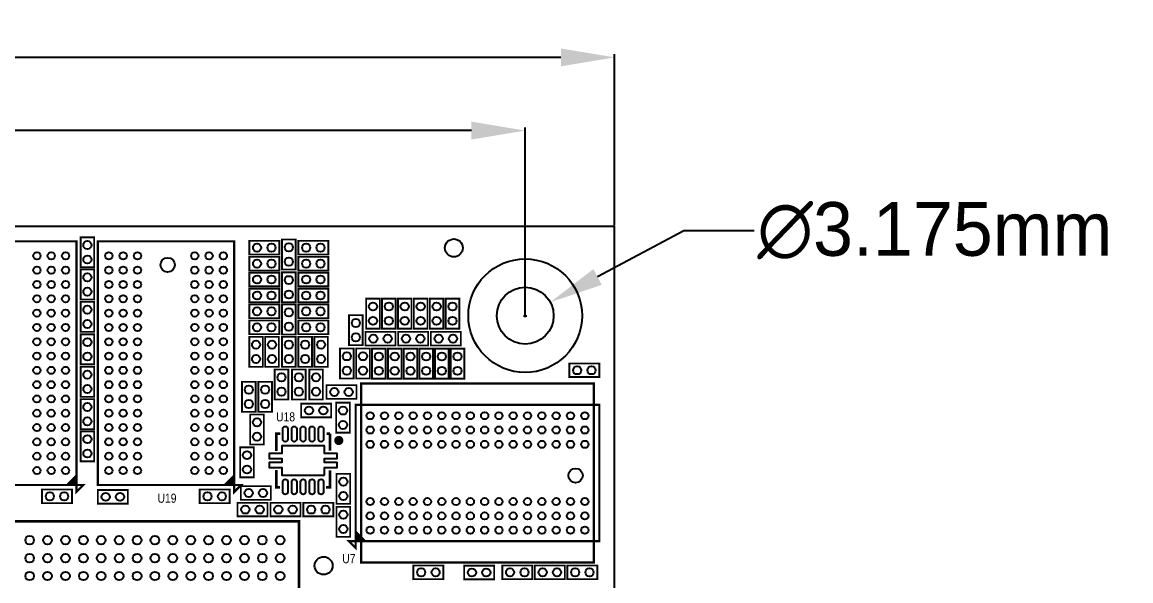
# Model space of a CAD drawing. Extents: x -17 to 104, y -5 to 66.
# Drawn here: x 41.9 to 103.8, y 35.2 to 66.4 of the extents above; entities that cross this region are included whole.
import ezdxf
from ezdxf.enums import TextEntityAlignment as Align

# ---------------------------------------------------------------- set-up
doc = ezdxf.new("R2010")
doc.units = 0
doc.header["$MEASUREMENT"] = 0
doc.layers.get('0').update_dxf_attribs({"linetype": 'CONTINUOUS'})
doc.layers.get('Defpoints').update_dxf_attribs({"linetype": 'CONTINUOUS'})
for name, color, linetype in [('BG_OUTLINE', 2, 'CONTINUOUS'), ('PG_SILKSCREEN_TOP', 4, 'CONTINUOUS'), ('PIN_TOP', 130, 'CONTINUOUS'), ('RD_SILKSCREEN_TOP', 130, 'CONTINUOUS')]:
    doc.layers.add(name, color=color, linetype=linetype)
doc.dimstyles.get("Standard").update_dxf_attribs({"dimtxt": 0.18, "dimasz": 0.18, "dimexe": 0.18, "dimexo": 0.0625, "dimgap": 0.09, "dimtad": 0, "dimtih": 1, "dimtoh": 1, "dimdec": 4, "dimzin": 0, "dimdsep": 46, "dimtxsty": 'STANDARD', "dimcen": 0.09, "dimadec": 0, "dimazin": 0, "dimtfac": 1, "dimtdec": 4, "dimtofl": 0, "dimtmove": 0, "dimatfit": 3, "dimfxl": 1, "dimtolj": 1, "dimtzin": 0, "dimarcsym": 0})

# ---------------------------------------------------------------- blocks, each defined once
blk = doc.blocks.new('*D8')
at = {"layer": 'Defpoints', "color": 0, "linetype": 'Continuous', "transparency": 16777216}
for p in [(70, 60.341), (0, 50), (70, 50)]:
    blk.add_point(p, dxfattribs=at)
at = {"layer": 'RD_SILKSCREEN_TOP', "color": 0, "linetype": 'Continuous', "lineweight": -2, "transparency": 16777216}
for p, q in [((0, 50.062), (0, 60.521)), ((3, 60.341), (29.66, 60.341)), ((67, 60.341), (40.34, 60.341)), ((70, 50.062), (70, 60.521))]:
    blk.add_line(p, q, dxfattribs=at)
at = {"layer": 'RD_SILKSCREEN_TOP', "color": 0, "linetype": 'Continuous', "transparency": 16777216}
for points in [[(3, 60.841), (3, 59.841), (0, 60.341)], [(67, 60.841), (67, 59.841), (70, 60.341)]]:
    blk.add_solid(points, dxfattribs=at)
at = {"layer": 'RD_SILKSCREEN_TOP', "color": 0, "linetype": 'Continuous', "transparency": 16777216, "insert": (35, 60.341), "char_height": 3, "attachment_point": 5}
blk.add_mtext('\\A1;70mm', dxfattribs=at)
blk = doc.blocks.new('*D9')
at = {"layer": 'Defpoints', "color": 0, "linetype": 'Continuous', "transparency": 16777216}
for p in [(74.993, 64.431), (-5.006, 54.991), (74.993, 54.991)]:
    blk.add_point(p, dxfattribs=at)
at = {"layer": 'RD_SILKSCREEN_TOP', "color": 0, "linetype": 'Continuous', "lineweight": -2, "transparency": 16777216}
for p, q in [((-5.006, 55.053), (-5.006, 64.611)), ((-2.006, 64.431), (29.654, 64.431)), ((71.993, 64.431), (40.334, 64.431)), ((74.993, 55.053), (74.993, 64.611))]:
    blk.add_line(p, q, dxfattribs=at)
at = {"layer": 'RD_SILKSCREEN_TOP', "color": 0, "linetype": 'Continuous', "transparency": 16777216}
for points in [[(-2.006, 64.931), (-2.006, 63.931), (-5.006, 64.431)], [(71.993, 64.931), (71.993, 63.931), (74.993, 64.431)]]:
    blk.add_solid(points, dxfattribs=at)
at = {"layer": 'RD_SILKSCREEN_TOP', "color": 0, "linetype": 'Continuous', "transparency": 16777216, "insert": (34.994, 64.431), "char_height": 3, "attachment_point": 5}
blk.add_mtext('\\A1;80mm', dxfattribs=at)
blk = doc.blocks.new('*D12')
at = {"layer": 'Defpoints', "color": 0, "linetype": 'Continuous', "transparency": 16777216}
for p in [(71.4, 50.749), (68.6, 49.251)]:
    blk.add_point(p, dxfattribs=at)
at = {"layer": 'RD_SILKSCREEN_TOP', "color": 0, "linetype": 'Continuous', "lineweight": -2, "transparency": 16777216}
for p, q in [((78.869, 54.747), (74.045, 52.165)), ((82.799, 54.747), (78.869, 54.747)), ((69.91, 50), (70.09, 50)), ((70, 49.91), (70, 50.09))]:
    blk.add_line(p, q, dxfattribs=at)
at = {"layer": 'RD_SILKSCREEN_TOP', "color": 0, "linetype": 'Continuous', "transparency": 16777216}
blk.add_solid([(73.809, 52.605), (74.28, 51.724), (71.4, 50.749)], dxfattribs=at)
at = {"layer": 'RD_SILKSCREEN_TOP', "color": 0, "linetype": 'Continuous', "transparency": 16777216, "insert": (92.889, 54.747), "char_height": 3, "attachment_point": 5}
blk.add_mtext('\\A1;∅3.175mm', dxfattribs=at)

msp = doc.modelspace()

# ---------------------------------------------------------------- linework, layer by layer
at = {"linetype": 'Continuous'}
msp.add_circle((69.99986, 49.9999), 1.5875, dxfattribs=at)
at = {"layer": 'BG_OUTLINE'}
msp.add_lwpolyline([(-5.00634, 54.991), (-5.00634, -5.00888), (74.9935, -5.00888), (74.9935, 54.991)], close=True, dxfattribs=at)
at = {"layer": 'PG_SILKSCREEN_TOP'}
for points, const_width in [([(37.3126, 40.5384), (44.9326, 40.5384), (44.9326, 54.1528), (37.3126, 54.1528)], 0.127), ([(45.9232, 54.3814), (45.9232, 52.705), (45.1612, 52.705), (45.1612, 54.3814)], 0.1016), ([(46.1264, 40.5384), (53.7464, 40.5384), (53.7464, 54.1528), (46.1264, 54.1528)], 0.127), ([(56.261, 53.4162), (54.5846, 53.4162), (54.5846, 54.1782), (56.261, 54.1782)], 0.1016), ([(56.4134, 52.578), (56.4134, 54.2544), (57.1754, 54.2544), (57.1754, 52.578)], 0.1016), ([(57.3278, 54.1782), (59.0042, 54.1782), (59.0042, 53.4162), (57.3278, 53.4162)], 0.1016), ([(56.261, 52.5272), (54.5846, 52.5272), (54.5846, 53.2892), (56.261, 53.2892)], 0.1016), ([(57.3278, 53.2892), (59.0042, 53.2892), (59.0042, 52.5272), (57.3278, 52.5272)], 0.1016), ([(45.9232, 52.578), (45.9232, 50.9016), (45.1612, 50.9016), (45.1612, 52.578)], 0.1016), ([(56.261, 51.6382), (54.5846, 51.6382), (54.5846, 52.4002), (56.261, 52.4002)], 0.1016), ([(57.1754, 52.4256), (57.1754, 50.7492), (56.4134, 50.7492), (56.4134, 52.4256)], 0.1016), ([(57.3278, 52.4002), (59.0042, 52.4002), (59.0042, 51.6382), (57.3278, 51.6382)], 0.1016), ([(56.261, 50.7492), (54.5846, 50.7492), (54.5846, 51.5112), (56.261, 51.5112)], 0.1016), ([(57.3278, 51.5112), (59.0042, 51.5112), (59.0042, 50.7492), (57.3278, 50.7492)], 0.1016), ([(45.9232, 50.7746), (45.9232, 49.0982), (45.1612, 49.0982), (45.1612, 50.7746)], 0.1016), ([(61.1124, 49.276), (61.1124, 50.9524), (61.8744, 50.9524), (61.8744, 49.276)], 0.1016), ([(62.0014, 49.276), (62.0014, 50.9524), (62.7634, 50.9524), (62.7634, 49.276)], 0.1016), ([(62.8904, 49.276), (62.8904, 50.9524), (63.6524, 50.9524), (63.6524, 49.276)], 0.1016), ([(63.7794, 49.276), (63.7794, 50.9524), (64.5414, 50.9524), (64.5414, 49.276)], 0.1016), ([(64.6684, 49.276), (64.6684, 50.9524), (65.4304, 50.9524), (65.4304, 49.276)], 0.1016), ([(65.5574, 49.276), (65.5574, 50.9524), (66.3194, 50.9524), (66.3194, 49.276)], 0.1016), ([(56.261, 49.8602), (54.5846, 49.8602), (54.5846, 50.6222), (56.261, 50.6222)], 0.1016), ([(56.4134, 48.9458), (56.4134, 50.6222), (57.1754, 50.6222), (57.1754, 48.9458)], 0.1016), ([(57.3278, 50.6222), (59.0042, 50.6222), (59.0042, 49.8602), (57.3278, 49.8602)], 0.1016), ([(56.261, 48.9712), (54.5846, 48.9712), (54.5846, 49.7332), (56.261, 49.7332)], 0.1016), ([(57.3278, 49.7332), (59.0042, 49.7332), (59.0042, 48.9712), (57.3278, 48.9712)], 0.1016), ([(60.9219, 50.0253), (60.9219, 48.3489), (60.1599, 48.3489), (60.1599, 50.0253)], 0.1016), ([(45.1612, 47.2821), (45.1612, 48.9585), (45.9232, 48.9585), (45.9232, 47.2821)], 0.1016), ([(62.7507, 48.3362), (61.0743, 48.3362), (61.0743, 49.0982), (62.7507, 49.0982)], 0.1016), ([(62.9031, 49.0982), (64.5795, 49.0982), (64.5795, 48.3362), (62.9031, 48.3362)], 0.1016), ([(66.4083, 48.3362), (64.7319, 48.3362), (64.7319, 49.0982), (66.4083, 49.0982)], 0.1016), ([(54.5846, 47.1424), (54.5846, 48.8188), (55.3466, 48.8188), (55.3466, 47.1424)], 0.1016), ([(55.4736, 47.1424), (55.4736, 48.8188), (56.2356, 48.8188), (56.2356, 47.1424)], 0.1016), ([(56.4134, 47.1424), (56.4134, 48.8188), (57.1754, 48.8188), (57.1754, 47.1424)], 0.1016), ([(57.3278, 47.1424), (57.3278, 48.8188), (58.0898, 48.8188), (58.0898, 47.1424)], 0.1016), ([(58.2168, 47.1424), (58.2168, 48.8188), (58.9788, 48.8188), (58.9788, 47.1424)], 0.1016), ([(60.4139, 48.1711), (60.4139, 46.4947), (59.6519, 46.4947), (59.6519, 48.1711)], 0.1016), ([(61.3156, 48.1711), (61.3156, 46.4947), (60.5536, 46.4947), (60.5536, 48.1711)], 0.1016), ([(62.2046, 48.1584), (62.2046, 46.482), (61.4426, 46.482), (61.4426, 48.1584)], 0.1016), ([(63.0936, 48.1584), (63.0936, 46.482), (62.3316, 46.482), (62.3316, 48.1584)], 0.1016), ([(63.9699, 48.1584), (63.9699, 46.482), (63.2079, 46.482), (63.2079, 48.1584)], 0.1016), ([(64.8462, 48.1584), (64.8462, 46.482), (64.0842, 46.482), (64.0842, 48.1584)], 0.1016), ([(65.7225, 48.1584), (65.7225, 46.482), (64.9605, 46.482), (64.9605, 48.1584)], 0.1016), ([(66.5988, 48.1584), (66.5988, 46.482), (65.8368, 46.482), (65.8368, 48.1584)], 0.1016), ([(45.9232, 47.1424), (45.9232, 45.466), (45.1612, 45.466), (45.1612, 47.1424)], 0.1016), ([(72.4662, 47.3329), (74.1426, 47.3329), (74.1426, 46.5709), (72.4662, 46.5709)], 0.1016), ([(56.769, 46.99), (56.769, 45.3136), (56.007, 45.3136), (56.007, 46.99)], 0.1016), ([(57.7342, 46.99), (57.7342, 45.3136), (56.9722, 45.3136), (56.9722, 46.99)], 0.1016), ([(58.6994, 46.99), (58.6994, 45.3136), (57.9374, 45.3136), (57.9374, 46.99)], 0.1016), ([(54.1782, 44.6278), (54.1782, 46.3042), (54.9402, 46.3042), (54.9402, 44.6278)], 0.1016), ([(55.0926, 44.6278), (55.0926, 46.3042), (55.8546, 46.3042), (55.8546, 44.6278)], 0.1016), ([(58.9026, 46.1137), (60.579, 46.1137), (60.579, 45.3517), (58.9026, 45.3517)], 0.1016), ([(60.835286, 46.211998), (60.835286, 36.212018), (73.835514, 36.212018), (73.835514, 46.211998)], 0.124968), ([(45.9232, 45.339), (45.9232, 43.6626), (45.1612, 43.6626), (45.1612, 45.339)], 0.1016), ([(59.1566, 44.323), (57.4802, 44.323), (57.4802, 45.085), (59.1566, 45.085)], 0.1016), ([(60.198, 45.1358), (60.198, 43.4594), (59.436, 43.4594), (59.436, 45.1358)], 0.1016), ([(60.5282, 45.022008), (60.5282, 37.402008), (74.1426, 37.402008), (74.1426, 45.022008)], 0.127), ([(54.6354, 42.799), (54.6354, 44.4754), (55.3974, 44.4754), (55.3974, 42.799)], 0.1016), ([(45.9232, 43.5356), (45.9232, 41.8592), (45.1612, 41.8592), (45.1612, 43.5356)], 0.1016), ([(54.8386, 42.6466), (54.8386, 40.9702), (54.0766, 40.9702), (54.0766, 42.6466)], 0.1016), ([(59.4614, 39.4843), (59.4614, 41.1607), (60.2234, 41.1607), (60.2234, 39.4843)], 0.1016), ([(44.6786, 39.5224), (43.0022, 39.5224), (43.0022, 40.2844), (44.6786, 40.2844)], 0.1016), ([(44.9326, 40.5384), (44.9326, 40.1574), (45.3136, 40.5384)], 0.127), ([(46.1264, 40.259), (47.8028, 40.259), (47.8028, 39.497), (46.1264, 39.497)], 0.1016), ([(53.4924, 39.5224), (51.816, 39.5224), (51.816, 40.2844), (53.4924, 40.2844)], 0.1016), ([(53.7464, 40.5384), (53.7464, 40.1574), (54.1274, 40.5384)], 0.127), ([(55.7911, 39.7129), (54.1147, 39.7129), (54.1147, 40.4749), (55.7911, 40.4749)], 0.1016), ([(55.6006, 38.7858), (53.9242, 38.7858), (53.9242, 39.5478), (55.6006, 39.5478)], 0.1016), ([(55.7657, 39.5478), (57.4421, 39.5478), (57.4421, 38.7858), (55.7657, 38.7858)], 0.1016), ([(59.2836, 38.7858), (57.6072, 38.7858), (57.6072, 39.5478), (59.2836, 39.5478)], 0.1016), ([(59.4614, 37.6428), (59.4614, 39.3192), (60.2234, 39.3192), (60.2234, 37.6428)], 0.1016), ([(22.2631, 38.5064), (57.3659, 38.5064), (57.3659, 3.4036), (22.2631, 3.4036)], 0.1524), ([(60.5282, 37.402008), (60.1472, 37.402008), (60.5282, 37.021008)], 0.127), ([(65.4304, 35.2806), (63.754, 35.2806), (63.754, 36.0426), (65.4304, 36.0426)], 0.1016), ([(68.2625, 35.2679), (66.5861, 35.2679), (66.5861, 36.0299), (68.2625, 36.0299)], 0.1016), ([(68.7197, 36.0426), (70.3961, 36.0426), (70.3961, 35.2806), (68.7197, 35.2806)], 0.1016), ([(72.2122, 35.2806), (70.5358, 35.2806), (70.5358, 36.0426), (72.2122, 36.0426)], 0.1016), ([(72.3519, 36.0426), (74.0283, 36.0426), (74.0283, 35.2806), (72.3519, 35.2806)], 0.1016)]:
    msp.add_lwpolyline(points, close=True, dxfattribs=dict(at, const_width=const_width))
for points, const_width in [([(56.327548, 43.410124), (56.094376, 43.410124), (56.094376, 42.441114)], 0.1524), ([(59.094624, 43.410124), (58.904632, 43.410124)], 0.1524), ([(59.094624, 42.466768), (59.094624, 43.410124)], 0.1524), ([(44.9072, 41.0464), (44.4246, 40.5638), (44.5516, 40.5638), (44.8818, 40.894), (44.8818, 40.7924), (44.6786, 40.5892), (44.7294, 40.5384), (44.9326, 40.5384), (44.9326, 40.6908), (44.9072, 40.6908), (44.7802, 40.5638)], 0.127), ([(53.721, 41.0464), (53.2384, 40.5638), (53.3654, 40.5638), (53.6956, 40.894), (53.6956, 40.7924), (53.4924, 40.5892), (53.5432, 40.5384), (53.7464, 40.5384), (53.7464, 40.6908), (53.721, 40.6908), (53.594, 40.5638)], 0.127), ([(56.094376, 41.379394), (56.094376, 40.409876), (56.293258, 40.409876)], 0.1524), ([(58.878978, 40.409876), (59.094624, 40.409876), (59.094624, 41.35374)], 0.1524), ([(61.0362, 37.427408), (60.5536, 37.910008), (60.5536, 37.783008), (60.8838, 37.452808), (60.7822, 37.452808), (60.579, 37.656008), (60.5282, 37.605208), (60.5282, 37.402008), (60.6806, 37.402008), (60.6806, 37.427408), (60.5536, 37.554408)], 0.127)]:
    msp.add_lwpolyline(points, dxfattribs=dict(at, const_width=const_width))
at = {"layer": 'PG_SILKSCREEN_TOP', "const_width": 0.254}
msp.add_lwpolyline([(59.713368, 43.027092, 1), (59.45632, 43.027092, 1)], format="xyb", close=True, dxfattribs=at)
at = {"layer": 'PIN_TOP'}
for points in [[(56.454421, 43.09999), (56.454421, 43.669966, -1), (56.734583, 43.669966), (56.734583, 43.09999, -1)], [(56.954293, 43.09999), (56.954293, 43.669966, -1), (57.234455, 43.669966), (57.234455, 43.09999, -1)], [(57.454419, 43.09999), (57.454419, 43.669966, -1), (57.734581, 43.669966), (57.734581, 43.09999, -1)], [(57.954545, 43.09999), (57.954545, 43.669966, -1), (58.234707, 43.669966), (58.234707, 43.09999, -1)], [(58.454417, 43.09999), (58.454417, 43.669966, -1), (58.734579, 43.669966), (58.734579, 43.09999, -1)], [(56.454421, 40.150034), (56.454421, 40.72001, -1), (56.734583, 40.72001), (56.734583, 40.150034, -1)], [(56.954293, 40.150034), (56.954293, 40.72001, -1), (57.234455, 40.72001), (57.234455, 40.150034, -1)], [(57.454419, 40.150034), (57.454419, 40.72001, -1), (57.734581, 40.72001), (57.734581, 40.150034, -1)], [(57.954545, 40.150034), (57.954545, 40.72001, -1), (58.234707, 40.72001), (58.234707, 40.150034, -1)], [(58.454417, 40.150034), (58.454417, 40.72001, -1), (58.734579, 40.72001), (58.734579, 40.150034, -1)]]:
    msp.add_lwpolyline(points, format="xyb", close=True, dxfattribs=at)
msp.add_lwpolyline([(58.794396, 41.085008), (58.794396, 41.52011), (59.49442, 41.52011), (59.49442, 41.800018), (58.794396, 41.800018), (58.794396, 42.019982), (59.49442, 42.019982), (59.49442, 42.29989), (58.794396, 42.29989), (58.794396, 42.734992), (56.394604, 42.734992), (56.394604, 42.29989), (55.69458, 42.29989), (55.69458, 42.019982), (56.394604, 42.019982), (56.394604, 41.800018), (55.69458, 41.800018), (55.69458, 41.52011), (56.394604, 41.52011), (56.394604, 41.085008)], close=True, dxfattribs=at)
for centre, radius in [((45.5422, 53.944012), 0.2286), ((55.021988, 53.7972), 0.2286), ((55.823612, 53.7972), 0.2286), ((56.7944, 53.817012), 0.2286), ((57.765188, 53.7972), 0.2286), ((58.566812, 53.7972), 0.2286), ((66.0146, 53.7845), 0.499999), ((42.722546, 53.345588), 0.2032), ((43.522646, 53.345588), 0.2032), ((44.322492, 53.345588), 0.2032), ((45.5422, 53.142388), 0.2286), ((46.736508, 53.345588), 0.2032), ((47.536354, 53.345588), 0.2032), ((48.336454, 53.345588), 0.2032), ((51.536346, 53.345588), 0.2032), ((52.336446, 53.345588), 0.2032), ((53.136292, 53.345588), 0.2032), ((42.722546, 52.545488), 0.2032), ((43.522646, 52.545488), 0.2032), ((44.322492, 52.545488), 0.2032), ((46.736508, 52.545488), 0.2032), ((47.536354, 52.545488), 0.2032), ((48.336454, 52.545488), 0.2032), ((50.023776, 52.837588), 0.40005), ((51.536346, 52.545488), 0.2032), ((52.336446, 52.545488), 0.2032), ((53.136292, 52.545488), 0.2032), ((55.021988, 52.9082), 0.2286), ((55.823612, 52.9082), 0.2286), ((56.7944, 53.015388), 0.2286), ((57.765188, 52.9082), 0.2286), ((58.566812, 52.9082), 0.2286), ((69.99986, 49.9999), 3.175), ((45.5422, 52.140612), 0.2286), ((55.021988, 52.0192), 0.2286), ((55.823612, 52.0192), 0.2286), ((56.7944, 51.988212), 0.2286), ((57.765188, 52.0192), 0.2286), ((58.566812, 52.0192), 0.2286), ((42.722546, 51.745642), 0.2032), ((43.522646, 51.745642), 0.2032), ((44.322492, 51.745642), 0.2032), ((45.5422, 51.338988), 0.2286), ((46.736508, 51.745642), 0.2032), ((47.536354, 51.745642), 0.2032), ((48.336454, 51.745642), 0.2032), ((51.536346, 51.745642), 0.2032), ((52.336446, 51.745642), 0.2032), ((53.136292, 51.745642), 0.2032), ((56.7944, 51.186588), 0.2286), ((42.722546, 50.945542), 0.2032), ((43.522646, 50.945542), 0.2032), ((44.322492, 50.945542), 0.2032), ((46.736508, 50.945542), 0.2032), ((47.536354, 50.945542), 0.2032), ((48.336454, 50.945542), 0.2032), ((51.536346, 50.945542), 0.2032), ((52.336446, 50.945542), 0.2032), ((53.136292, 50.945542), 0.2032), ((55.021988, 51.1302), 0.2286), ((55.823612, 51.1302), 0.2286), ((57.765188, 51.1302), 0.2286), ((58.566812, 51.1302), 0.2286), ((42.722546, 50.145696), 0.2032), ((43.522646, 50.145696), 0.2032), ((44.322492, 50.145696), 0.2032), ((45.5422, 50.337212), 0.2286), ((46.736508, 50.145696), 0.2032), ((47.536354, 50.145696), 0.2032), ((48.336454, 50.145696), 0.2032), ((51.536346, 50.145696), 0.2032), ((52.336446, 50.145696), 0.2032), ((53.136292, 50.145696), 0.2032), ((55.021988, 50.2412), 0.2286), ((55.823612, 50.2412), 0.2286), ((56.7944, 50.184812), 0.2286), ((57.765188, 50.2412), 0.2286), ((58.566812, 50.2412), 0.2286), ((61.4934, 50.515012), 0.2286), ((62.3824, 50.515012), 0.2286), ((63.2714, 50.515012), 0.2286), ((64.1604, 50.515012), 0.2286), ((65.0494, 50.515012), 0.2286), ((65.9384, 50.515012), 0.2286), ((45.5422, 49.535588), 0.2286), ((55.021988, 49.3522), 0.2286), ((55.823612, 49.3522), 0.2286), ((56.7944, 49.383188), 0.2286), ((57.765188, 49.3522), 0.2286), ((58.566812, 49.3522), 0.2286), ((60.5409, 49.587912), 0.2286), ((61.4934, 49.713388), 0.2286), ((62.3824, 49.713388), 0.2286), ((63.2714, 49.713388), 0.2286), ((64.1604, 49.713388), 0.2286), ((65.0494, 49.713388), 0.2286), ((65.9384, 49.713388), 0.2286), ((42.722546, 49.345596), 0.2032), ((43.522646, 49.345596), 0.2032), ((44.322492, 49.345596), 0.2032), ((46.736508, 49.345596), 0.2032), ((47.536354, 49.345596), 0.2032), ((48.336454, 49.345596), 0.2032), ((51.536346, 49.345596), 0.2032), ((52.336446, 49.345596), 0.2032), ((53.136292, 49.345596), 0.2032), ((60.5409, 48.786288), 0.2286), ((61.511688, 48.7172), 0.2286), ((62.313312, 48.7172), 0.2286), ((63.340488, 48.7172), 0.2286), ((64.142112, 48.7172), 0.2286), ((65.169288, 48.7172), 0.2286), ((65.970912, 48.7172), 0.2286), ((42.722546, 48.545496), 0.2032), ((43.522646, 48.545496), 0.2032), ((44.322492, 48.545496), 0.2032), ((45.5422, 48.521112), 0.2286), ((46.736508, 48.545496), 0.2032), ((47.536354, 48.545496), 0.2032), ((48.336454, 48.545496), 0.2032), ((51.536346, 48.545496), 0.2032), ((52.336446, 48.545496), 0.2032), ((53.136292, 48.545496), 0.2032), ((54.9656, 48.381412), 0.2286), ((55.8546, 48.381412), 0.2286), ((56.7944, 48.381412), 0.2286), ((57.7088, 48.381412), 0.2286), ((58.5978, 48.381412), 0.2286), ((42.722546, 47.74565), 0.2032), ((43.522646, 47.74565), 0.2032), ((44.322492, 47.74565), 0.2032), ((45.5422, 47.719488), 0.2286), ((46.736508, 47.74565), 0.2032), ((47.536354, 47.74565), 0.2032), ((48.336454, 47.74565), 0.2032), ((51.536346, 47.74565), 0.2032), ((52.336446, 47.74565), 0.2032), ((53.136292, 47.74565), 0.2032), ((54.9656, 47.579788), 0.2286), ((55.8546, 47.579788), 0.2286), ((56.7944, 47.579788), 0.2286), ((57.7088, 47.579788), 0.2286), ((58.5978, 47.579788), 0.2286), ((60.0329, 47.733712), 0.2286), ((60.9346, 47.733712), 0.2286), ((61.8236, 47.721012), 0.2286), ((62.7126, 47.721012), 0.2286), ((63.5889, 47.721012), 0.2286), ((64.4652, 47.721012), 0.2286), ((65.3415, 47.721012), 0.2286), ((66.2178, 47.721012), 0.2286), ((42.722546, 46.94555), 0.2032), ((43.522646, 46.94555), 0.2032), ((44.322492, 46.94555), 0.2032), ((46.736508, 46.94555), 0.2032), ((47.536354, 46.94555), 0.2032), ((48.336454, 46.94555), 0.2032), ((51.536346, 46.94555), 0.2032), ((52.336446, 46.94555), 0.2032), ((53.136292, 46.94555), 0.2032), ((60.0329, 46.932088), 0.2286), ((60.9346, 46.932088), 0.2286), ((61.8236, 46.919388), 0.2286), ((62.7126, 46.919388), 0.2286), ((63.5889, 46.919388), 0.2286), ((64.4652, 46.919388), 0.2286), ((65.3415, 46.919388), 0.2286), ((66.2178, 46.919388), 0.2286), ((72.903588, 46.9519), 0.2286), ((73.705212, 46.9519), 0.2286), ((45.5422, 46.705012), 0.2286), ((56.388, 46.552612), 0.2286), ((57.3532, 46.552612), 0.2286), ((58.3184, 46.552612), 0.2286), ((42.722546, 46.145704), 0.2032), ((43.522646, 46.145704), 0.2032), ((44.322492, 46.145704), 0.2032), ((45.5422, 45.903388), 0.2286), ((46.736508, 46.145704), 0.2032), ((47.536354, 46.145704), 0.2032), ((48.336454, 46.145704), 0.2032), ((51.536346, 46.145704), 0.2032), ((52.336446, 46.145704), 0.2032), ((53.136292, 46.145704), 0.2032), ((54.5592, 45.866812), 0.2286), ((55.4736, 45.866812), 0.2286), ((56.388, 45.750988), 0.2286), ((57.3532, 45.750988), 0.2286), ((58.3184, 45.750988), 0.2286), ((59.339988, 45.7327), 0.2286), ((60.141612, 45.7327), 0.2286), ((42.722546, 45.345604), 0.2032), ((43.522646, 45.345604), 0.2032), ((44.322492, 45.345604), 0.2032), ((46.736508, 45.345604), 0.2032), ((47.536354, 45.345604), 0.2032), ((48.336454, 45.345604), 0.2032), ((51.536346, 45.345604), 0.2032), ((52.336446, 45.345604), 0.2032), ((53.136292, 45.345604), 0.2032), ((54.5592, 45.065188), 0.2286), ((55.4736, 45.065188), 0.2286), ((42.722546, 44.545504), 0.2032), ((43.522646, 44.545504), 0.2032), ((44.322492, 44.545504), 0.2032), ((45.5422, 44.901612), 0.2286), ((46.736508, 44.545504), 0.2032), ((47.536354, 44.545504), 0.2032), ((48.336454, 44.545504), 0.2032), ((51.536346, 44.545504), 0.2032), ((52.336446, 44.545504), 0.2032), ((53.136292, 44.545504), 0.2032), ((57.917588, 44.704), 0.2286), ((58.719212, 44.704), 0.2286), ((59.817, 44.698412), 0.2286), ((61.335412, 44.4119), 0.2032), ((62.135512, 44.4119), 0.2032), ((62.935358, 44.4119), 0.2032), ((63.735458, 44.4119), 0.2032), ((64.535304, 44.4119), 0.2032), ((65.335404, 44.4119), 0.2032), ((66.135504, 44.4119), 0.2032), ((66.93535, 44.4119), 0.2032), ((67.73545, 44.4119), 0.2032), ((68.535296, 44.4119), 0.2032), ((69.335396, 44.4119), 0.2032), ((70.135496, 44.4119), 0.2032), ((70.935342, 44.4119), 0.2032), ((71.735442, 44.4119), 0.2032), ((72.535288, 44.4119), 0.2032), ((73.335388, 44.4119), 0.2032), ((45.5422, 44.099988), 0.2286), ((55.0164, 44.038012), 0.2286), ((59.817, 43.896788), 0.2286), ((42.722546, 43.745658), 0.2032), ((43.522646, 43.745658), 0.2032), ((44.322492, 43.745658), 0.2032), ((46.736508, 43.745658), 0.2032), ((47.536354, 43.745658), 0.2032), ((48.336454, 43.745658), 0.2032), ((51.536346, 43.745658), 0.2032), ((52.336446, 43.745658), 0.2032), ((53.136292, 43.745658), 0.2032), ((55.0164, 43.236388), 0.2286), ((61.335412, 43.612054), 0.2032), ((62.135512, 43.612054), 0.2032), ((62.935358, 43.612054), 0.2032), ((63.735458, 43.612054), 0.2032), ((64.535304, 43.612054), 0.2032), ((65.335404, 43.612054), 0.2032), ((66.135504, 43.612054), 0.2032), ((66.93535, 43.612054), 0.2032), ((67.73545, 43.612054), 0.2032), ((68.535296, 43.612054), 0.2032), ((69.335396, 43.612054), 0.2032), ((70.135496, 43.612054), 0.2032), ((70.935342, 43.612054), 0.2032), ((71.735442, 43.612054), 0.2032), ((72.535288, 43.612054), 0.2032), ((73.335388, 43.612054), 0.2032), ((42.722546, 42.945558), 0.2032), ((43.522646, 42.945558), 0.2032), ((44.322492, 42.945558), 0.2032), ((45.5422, 43.098212), 0.2286), ((46.736508, 42.945558), 0.2032), ((47.536354, 42.945558), 0.2032), ((48.336454, 42.945558), 0.2032), ((51.536346, 42.945558), 0.2032), ((52.336446, 42.945558), 0.2032), ((53.136292, 42.945558), 0.2032), ((61.335412, 42.811954), 0.2032), ((62.135512, 42.811954), 0.2032), ((62.935358, 42.811954), 0.2032), ((63.735458, 42.811954), 0.2032), ((64.535304, 42.811954), 0.2032), ((65.335404, 42.811954), 0.2032), ((66.135504, 42.811954), 0.2032), ((66.93535, 42.811954), 0.2032), ((67.73545, 42.811954), 0.2032), ((68.535296, 42.811954), 0.2032), ((69.335396, 42.811954), 0.2032), ((70.135496, 42.811954), 0.2032), ((70.935342, 42.811954), 0.2032), ((71.735442, 42.811954), 0.2032), ((72.535288, 42.811954), 0.2032), ((73.335388, 42.811954), 0.2032), ((42.722546, 42.145712), 0.2032), ((43.522646, 42.145712), 0.2032), ((44.322492, 42.145712), 0.2032), ((45.5422, 42.296588), 0.2286), ((46.736508, 42.145712), 0.2032), ((47.536354, 42.145712), 0.2032), ((48.336454, 42.145712), 0.2032), ((51.536346, 42.145712), 0.2032), ((52.336446, 42.145712), 0.2032), ((53.136292, 42.145712), 0.2032), ((54.4576, 42.209212), 0.2286), ((42.722546, 41.345612), 0.2032), ((43.522646, 41.345612), 0.2032), ((44.322492, 41.345612), 0.2032), ((46.736508, 41.345612), 0.2032), ((47.536354, 41.345612), 0.2032), ((48.336454, 41.345612), 0.2032), ((51.536346, 41.345612), 0.2032), ((52.336446, 41.345612), 0.2032), ((53.136292, 41.345612), 0.2032), ((54.4576, 41.407588), 0.2286), ((59.8424, 40.723312), 0.2286), ((72.814434, 41.06799), 0.40005), ((54.552088, 40.0939), 0.2286), ((55.353712, 40.0939), 0.2286), ((43.439588, 39.9034), 0.2286), ((44.241212, 39.9034), 0.2286), ((46.563788, 39.878), 0.2286), ((47.365412, 39.878), 0.2286), ((52.253388, 39.9034), 0.2286), ((53.055012, 39.9034), 0.2286), ((59.8424, 39.921688), 0.2286), ((61.335412, 39.612062), 0.2032), ((62.135512, 39.612062), 0.2032), ((62.935358, 39.612062), 0.2032), ((63.735458, 39.612062), 0.2032), ((64.535304, 39.612062), 0.2032), ((65.335404, 39.612062), 0.2032), ((66.135504, 39.612062), 0.2032), ((66.93535, 39.612062), 0.2032), ((67.73545, 39.612062), 0.2032), ((68.535296, 39.612062), 0.2032), ((69.335396, 39.612062), 0.2032), ((70.135496, 39.612062), 0.2032), ((70.935342, 39.612062), 0.2032), ((71.735442, 39.612062), 0.2032), ((72.535288, 39.612062), 0.2032), ((73.335388, 39.612062), 0.2032), ((54.361588, 39.1668), 0.2286), ((55.163212, 39.1668), 0.2286), ((56.203088, 39.1668), 0.2286), ((57.004712, 39.1668), 0.2286), ((58.044588, 39.1668), 0.2286), ((58.846212, 39.1668), 0.2286), ((59.8424, 38.881812), 0.2286), ((61.335412, 38.811962), 0.2032), ((62.135512, 38.811962), 0.2032), ((62.935358, 38.811962), 0.2032), ((63.735458, 38.811962), 0.2032), ((64.535304, 38.811962), 0.2032), ((65.335404, 38.811962), 0.2032), ((66.135504, 38.811962), 0.2032), ((66.93535, 38.811962), 0.2032), ((67.73545, 38.811962), 0.2032), ((68.535296, 38.811962), 0.2032), ((69.335396, 38.811962), 0.2032), ((70.135496, 38.811962), 0.2032), ((70.935342, 38.811962), 0.2032), ((71.735442, 38.811962), 0.2032), ((72.535288, 38.811962), 0.2032), ((73.335388, 38.811962), 0.2032), ((59.8424, 38.080188), 0.2286), ((61.335412, 38.012116), 0.2032), ((62.135512, 38.012116), 0.2032), ((62.935358, 38.012116), 0.2032), ((63.735458, 38.012116), 0.2032), ((64.535304, 38.012116), 0.2032), ((65.335404, 38.012116), 0.2032), ((66.135504, 38.012116), 0.2032), ((66.93535, 38.012116), 0.2032), ((67.73545, 38.012116), 0.2032), ((68.535296, 38.012116), 0.2032), ((69.335396, 38.012116), 0.2032), ((70.135496, 38.012116), 0.2032), ((70.935342, 38.012116), 0.2032), ((71.735442, 38.012116), 0.2032), ((72.535288, 38.012116), 0.2032), ((73.335388, 38.012116), 0.2032), ((42.314622, 37.45484), 0.2413), ((43.31462, 37.45484), 0.2413), ((44.314618, 37.45484), 0.2413), ((45.314616, 37.45484), 0.2413), ((46.314614, 37.45484), 0.2413), ((47.314612, 37.45484), 0.2413), ((48.31461, 37.45484), 0.2413), ((49.314608, 37.45484), 0.2413), ((50.314606, 37.45484), 0.2413), ((51.314604, 37.45484), 0.2413), ((52.314602, 37.45484), 0.2413), ((53.3146, 37.45484), 0.2413), ((54.314598, 37.45484), 0.2413), ((55.314596, 37.45484), 0.2413), ((56.314594, 37.45484), 0.2413), ((42.314622, 36.454842), 0.2413), ((43.31462, 36.454842), 0.2413), ((44.314618, 36.454842), 0.2413), ((45.314616, 36.454842), 0.2413), ((46.314614, 36.454842), 0.2413), ((47.314612, 36.454842), 0.2413), ((48.31461, 36.454842), 0.2413), ((49.314608, 36.454842), 0.2413), ((50.314606, 36.454842), 0.2413), ((51.314604, 36.454842), 0.2413), ((52.314602, 36.454842), 0.2413), ((53.3146, 36.454842), 0.2413), ((54.314598, 36.454842), 0.2413), ((55.314596, 36.454842), 0.2413), ((56.314594, 36.454842), 0.2413), ((58.7375, 36.0299), 0.499999), ((42.314622, 35.454844), 0.2413), ((43.31462, 35.454844), 0.2413), ((44.314618, 35.454844), 0.2413), ((45.314616, 35.454844), 0.2413), ((46.314614, 35.454844), 0.2413), ((47.314612, 35.454844), 0.2413), ((48.31461, 35.454844), 0.2413), ((49.314608, 35.454844), 0.2413), ((50.314606, 35.454844), 0.2413), ((51.314604, 35.454844), 0.2413), ((52.314602, 35.454844), 0.2413), ((53.3146, 35.454844), 0.2413), ((54.314598, 35.454844), 0.2413), ((55.314596, 35.454844), 0.2413), ((56.314594, 35.454844), 0.2413), ((64.191388, 35.6616), 0.2286), ((64.993012, 35.6616), 0.2286), ((67.023488, 35.6489), 0.2286), ((67.825112, 35.6489), 0.2286), ((69.157088, 35.6616), 0.2286), ((69.958712, 35.6616), 0.2286), ((70.973188, 35.6616), 0.2286), ((71.774812, 35.6616), 0.2286), ((72.789288, 35.6616), 0.2286), ((73.590912, 35.6616), 0.2286)]:
    msp.add_circle(centre, radius, dxfattribs=at)

# ---------------------------------------------------------------- texts
at = {"layer": 'RD_SILKSCREEN_TOP', "width": 0.85}
msp.add_text('U18', height=0.508, dxfattribs=at).set_placement((56.0832, 44.0944))
for s, p in [('U19', (49.9872, 39.5478)), ('U7', (60.1472, 36.1696))]:
    msp.add_text(s, height=0.508, dxfattribs=at).set_placement(p, align=Align.CENTER)

# ---------------------------------------------------------------- dimensions: what is measured, and where the dimension line sits
at = {"layer": 'RD_SILKSCREEN_TOP', "linetype": 'Continuous'}
for base, p1, p2, picture, middle in [((74.9935, 64.430551), (-5.00634, 54.991), (74.9935, 54.991), '*D9', (34.99358, 64.430551)), ((69.99986, 60.340579), (0, 49.9999), (69.99986, 49.9999), '*D8', (34.99993, 60.340579))]:
    dim = msp.add_linear_dim(base=base, p1=p1, p2=p2, dimstyle='Standard', override={"dimtxt": 3, "dimasz": 3, "dimdec": 0, "dimpost": 'mm'}, dxfattribs=at)
    dim.commit()
    dim.dimension.update_dxf_attribs({"geometry": picture, "text_midpoint": middle})
dim = msp.add_diameter_dim_2p(p1=(68.600215, 49.250801), p2=(71.399505, 50.748999), dimstyle='Standard', override={"dimtxt": 3, "dimasz": 3, "dimdec": 3, "dimpost": 'mm'}, dxfattribs=at)
dim.commit()
dim.dimension.update_dxf_attribs({"geometry": '*D12', "text_midpoint": (92.889255, 54.746858), "dimtype": 163})

doc.saveas('drawing.dxf')
